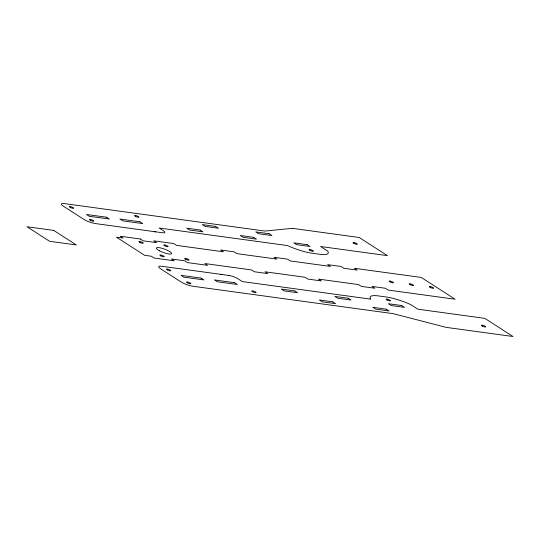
<?xml version="1.0" encoding="UTF-8"?>
<svg xmlns="http://www.w3.org/2000/svg" width="540" height="540" viewBox="0 0 540 540"><rect width="100%" height="100%" fill="white"/><g stroke="black" fill="none" stroke-linecap="round" stroke-linejoin="round"><path stroke-width="0.81" d="M155.817 231.842L154.204 231.626M220.475 274.293L222.089 274.516M292.336 228.339L264.944 231.053L64.301 203.594A8.728 1.931 20.2 0 0 63.315 206.145L83.741 219.294A8.728 1.931 20.2 0 0 95.324 223.567L162.56 232.767A6.966 1.546 20.2 0 0 163.35 230.728L159.118 228.008L287.503 245.579A25.319 5.609 20.2 0 0 312.68 253.314L319.37 254.225A25.319 5.609 20.2 0 0 327.632 251.066L320.537 246.497L387.416 255.65L359.215 237.492L292.336 228.339M215.622 226.422L202.244 224.593L205.065 226.409L218.444 228.238L215.622 226.422M269.129 233.746L255.751 231.917L258.572 233.732L271.944 235.562L269.129 233.746M106.515 217.208L86.454 214.468L89.275 216.284L109.337 219.024L106.515 217.208M139.955 221.785L119.894 219.044L122.715 220.86L142.776 223.601L139.955 221.785M200.151 230.026L186.773 228.191L189.594 230.006L202.972 231.842L200.151 230.026M253.651 237.344L240.28 235.514L243.095 237.33L256.473 239.159L253.651 237.344M307.159 244.667L293.78 242.838L296.602 244.654L309.98 246.483L307.159 244.667M140.353 238.997L120.292 236.25L123.107 238.066L116.424 237.154L144.626 255.312L151.308 256.223L154.13 258.039L174.197 260.786L171.376 258.971L184.754 260.8L187.569 262.615L207.637 265.363L204.815 263.547L251.633 269.953L254.448 271.769L267.827 273.598L265.005 271.782L305.134 277.276L307.955 279.092L321.334 280.922L318.512 279.106L358.641 284.6L361.463 286.416L374.834 288.245L372.013 286.43L385.391 288.259L388.213 290.075L455.092 299.228L421.254 277.439L354.368 268.286L357.19 270.101L343.818 268.272L340.997 266.456L327.618 264.627L330.44 266.443L290.311 260.948L287.489 259.132L274.118 257.303L276.932 259.119L236.804 253.625L233.989 251.809L220.61 249.98L223.432 251.795L176.614 245.39L173.792 243.574L153.731 240.827L156.553 242.642L143.174 240.813L140.353 238.997M53.75 230.418L27 226.753L49.559 241.279L76.309 244.944L53.75 230.418M228.832 275.441L161.595 266.24A8.728 1.931 20.2 0 0 160.609 268.792L181.035 281.941A8.728 1.931 20.2 0 0 192.611 286.214L393.255 313.666L446.121 327.362L513 336.515L484.799 318.357L417.92 309.204L410.825 304.634A25.319 5.609 20.2 0 0 385.641 296.899L378.959 295.981A25.319 5.609 20.2 0 0 370.697 299.14L242.312 281.576L238.079 278.849A6.966 1.546 20.2 0 0 228.832 275.441M201.083 278.1L181.022 275.353L183.836 277.168L203.904 279.916L201.083 278.1M234.522 282.676L214.461 279.929L217.282 281.745L237.344 284.492L234.522 282.676M294.719 290.912L281.34 289.082L284.162 290.898L297.533 292.727L294.719 290.912M348.219 298.235L334.847 296.406L337.662 298.222L351.041 300.051L348.219 298.235M401.726 305.559L388.348 303.73L391.169 305.546L404.548 307.375L401.726 305.559M332.748 301.84L319.37 300.004L322.191 301.82L335.57 303.656L332.748 301.84M386.255 309.157L372.877 307.328L375.698 309.143L389.07 310.973L386.255 309.157M164.66 245.781A2.322 0.513 20.2 0 0 168.089 246.571A2.322 0.513 20.2 0 0 164.977 244.951A2.322 0.513 20.2 0 0 164.66 245.781M160.765 255.866A2.322 0.513 20.2 0 0 164.194 256.655A2.322 0.513 20.2 0 0 161.089 255.029A2.322 0.513 20.2 0 0 160.765 255.866M159.59 250.857A8.127 1.802 20.2 0 0 171.592 253.618A8.127 1.802 20.2 0 0 160.711 247.948A8.127 1.802 20.2 0 0 159.59 250.857M139.833 242.386A2.322 0.513 20.2 0 0 143.262 243.175A2.322 0.513 20.2 0 0 140.15 241.549A2.322 0.513 20.2 0 0 139.833 242.386M185.591 259.261A2.322 0.513 20.2 0 0 189.027 260.05A2.322 0.513 20.2 0 0 185.915 258.431A2.322 0.513 20.2 0 0 185.591 259.261M410.13 284.661A2.322 0.513 20.2 0 0 413.559 285.451A2.322 0.513 20.2 0 0 410.447 283.824A2.322 0.513 20.2 0 0 410.13 284.661M390.062 281.914A2.322 0.513 20.2 0 0 393.491 282.704A2.322 0.513 20.2 0 0 390.386 281.084A2.322 0.513 20.2 0 0 390.062 281.914M430.191 287.401A2.322 0.513 20.2 0 0 433.62 288.191A2.322 0.513 20.2 0 0 430.515 286.571A2.322 0.513 20.2 0 0 430.191 287.401M353.936 243.392A2.322 0.513 20.2 0 0 357.365 244.181A2.322 0.513 20.2 0 0 354.254 242.561A2.322 0.513 20.2 0 0 353.936 243.392M70.301 207.428A2.322 0.513 20.2 0 0 73.73 208.217A2.322 0.513 20.2 0 0 70.625 206.597A2.322 0.513 20.2 0 0 70.301 207.428M310.007 250.405A2.322 0.513 20.2 0 0 313.436 251.195A2.322 0.513 20.2 0 0 310.331 249.575A2.322 0.513 20.2 0 0 310.007 250.405M135.526 216.365A2.322 0.513 20.2 0 0 138.956 217.154A2.322 0.513 20.2 0 0 135.844 215.528A2.322 0.513 20.2 0 0 135.526 216.365M90.369 220.347A2.322 0.513 20.2 0 0 93.798 221.137A2.322 0.513 20.2 0 0 90.693 219.517A2.322 0.513 20.2 0 0 90.369 220.347M482.342 326.066A2.322 0.513 20.2 0 0 485.771 326.855A2.322 0.513 20.2 0 0 482.659 325.235A2.322 0.513 20.2 0 0 482.342 326.066M187.454 282.859A2.322 0.513 20.2 0 0 190.883 283.649A2.322 0.513 20.2 0 0 187.778 282.029A2.322 0.513 20.2 0 0 187.454 282.859M167.387 269.939A2.322 0.513 20.2 0 0 170.822 270.729A2.322 0.513 20.2 0 0 167.711 269.109A2.322 0.513 20.2 0 0 167.387 269.939M387.025 299.997A2.322 0.513 20.2 0 0 390.461 300.787A2.322 0.513 20.2 0 0 387.349 299.167A2.322 0.513 20.2 0 0 387.025 299.997M252.653 291.776A2.322 0.513 20.2 0 0 256.082 292.565A2.322 0.513 20.2 0 0 252.97 290.945A2.322 0.513 20.2 0 0 252.653 291.776"/></g></svg>
